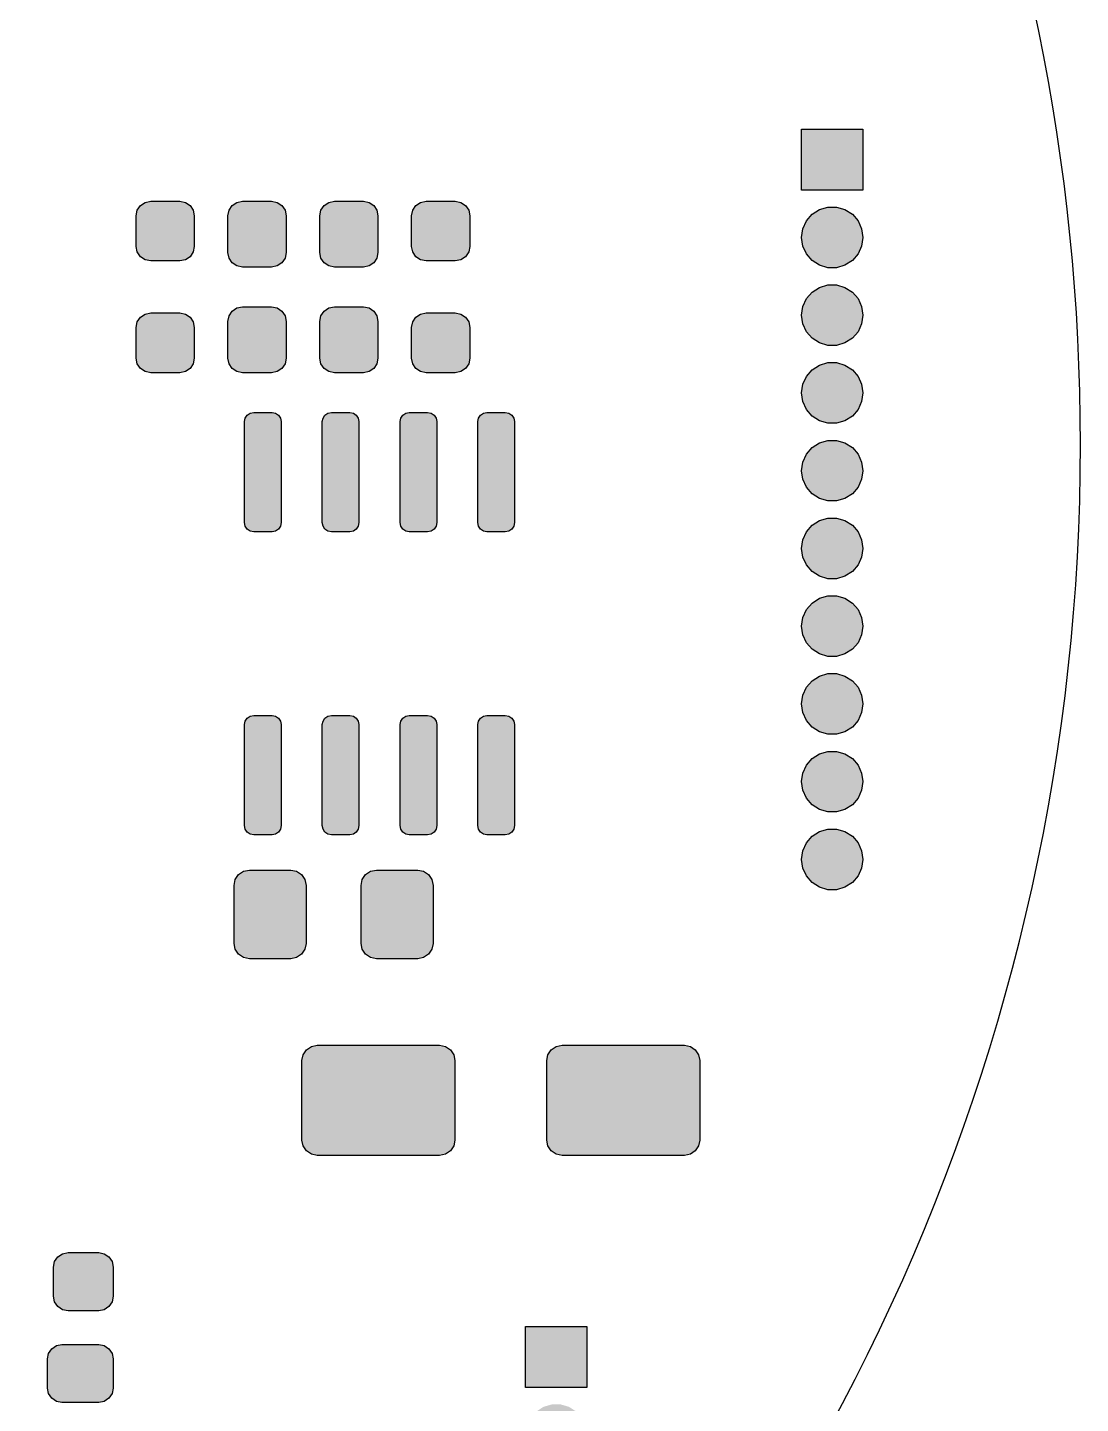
# Model space of a CAD drawing. Header units: inches. Extents: x 10 to 430, y -15 to 282.
# Drawn here: x 369.83 to 387.03, y 174.04 to 196.52 of the extents above; entities that cross this region are included whole.
import ezdxf

# ---------------------------------------------------------------- set-up
doc = ezdxf.new("R2010")
doc.units = ezdxf.units.IN
doc.header["$MEASUREMENT"] = 0
doc.layers.add('BLACK', color=7, linetype='Continuous')

msp = doc.modelspace()

# ---------------------------------------------------------------- hatches: boundary and pattern name
h = msp.add_hatch(color=256)
h.dxf.hatch_style = 1
h.paths.add_polyline_path([(367.026, 162.127), (367.007, 162.223), (366.953, 162.304), (366.872, 162.358), (366.776, 162.377), (361.876, 162.377), (361.781, 162.358), (361.699, 162.304), (361.645, 162.223), (361.626, 162.127), (361.626, 160.652), (361.645, 160.557), (361.699, 160.476), (361.781, 160.421), (361.876, 160.402), (366.776, 160.402), (366.872, 160.421), (366.953, 160.476), (367.007, 160.557), (367.026, 160.652)])
h.paths.add_polyline_path([(367.026, 167.402), (367.007, 167.498), (366.953, 167.579), (366.872, 167.633), (366.776, 167.652), (361.876, 167.652), (361.781, 167.633), (361.699, 167.579), (361.645, 167.498), (361.626, 167.402), (361.626, 165.927), (361.645, 165.832), (361.699, 165.751), (361.781, 165.696), (361.876, 165.677), (366.776, 165.677), (366.872, 165.696), (366.953, 165.751), (367.007, 165.832), (367.026, 165.927)])
h.paths.add_polyline_path([(368.696, 162.124), (368.678, 162.215), (368.627, 162.292), (368.55, 162.343), (368.459, 162.361), (367.984, 162.361), (367.893, 162.343), (367.816, 162.292), (367.764, 162.215), (367.746, 162.124), (367.746, 161.524), (367.764, 161.433), (367.816, 161.356), (367.893, 161.304), (367.984, 161.286), (368.459, 161.286), (368.55, 161.304), (368.627, 161.356), (368.678, 161.433), (368.696, 161.524)])
h.paths.add_polyline_path([(368.696, 163.849), (368.678, 163.94), (368.627, 164.017), (368.55, 164.068), (368.459, 164.086), (367.984, 164.086), (367.893, 164.068), (367.816, 164.017), (367.764, 163.94), (367.746, 163.849), (367.746, 163.249), (367.764, 163.158), (367.816, 163.081), (367.893, 163.029), (367.984, 163.011), (368.459, 163.011), (368.55, 163.029), (368.627, 163.081), (368.678, 163.158), (368.696, 163.249)])
h.paths.add_polyline_path([(368.678, 164.989), (368.696, 165.08), (368.696, 165.58), (368.678, 165.671), (368.627, 165.748), (368.55, 165.799), (368.459, 165.817), (367.984, 165.817), (367.893, 165.799), (367.816, 165.748), (367.764, 165.671), (367.746, 165.58), (367.746, 165.08), (367.764, 164.989), (367.816, 164.912), (367.893, 164.86), (367.984, 164.842), (368.459, 164.842), (368.55, 164.86), (368.627, 164.912)])
h.paths.add_polyline_path([(368.696, 167.405), (368.678, 167.496), (368.627, 167.573), (368.55, 167.624), (368.459, 167.642), (367.984, 167.642), (367.893, 167.624), (367.816, 167.573), (367.764, 167.496), (367.746, 167.405), (367.746, 166.905), (367.764, 166.814), (367.816, 166.737), (367.893, 166.685), (367.984, 166.667), (368.459, 166.667), (368.55, 166.685), (368.627, 166.737), (368.678, 166.814), (368.696, 166.905)])
h.paths.add_polyline_path([(366.735, 169.732), (366.676, 169.862), (366.583, 169.969), (366.463, 170.046), (366.326, 170.086), (366.184, 170.086), (366.047, 170.046), (365.928, 169.969), (365.835, 169.862), (365.775, 169.732), (365.755, 169.591), (365.775, 169.45), (365.835, 169.321), (365.928, 169.213), (366.047, 169.137), (366.184, 169.096), (366.326, 169.096), (366.463, 169.137), (366.583, 169.213), (366.676, 169.321), (366.735, 169.45), (366.755, 169.591)])
h.paths.add_polyline_path([(365.465, 169.732), (365.406, 169.862), (365.313, 169.969), (365.193, 170.046), (365.056, 170.086), (364.914, 170.086), (364.777, 170.046), (364.658, 169.969), (364.565, 169.862), (364.505, 169.732), (364.485, 169.591), (364.505, 169.45), (364.565, 169.321), (364.658, 169.213), (364.777, 169.137), (364.914, 169.096), (365.056, 169.096), (365.193, 169.137), (365.313, 169.213), (365.406, 169.321), (365.465, 169.45), (365.485, 169.591)])
h.paths.add_polyline_path([(364.195, 169.732), (364.136, 169.862), (364.043, 169.969), (363.923, 170.046), (363.786, 170.086), (363.644, 170.086), (363.507, 170.046), (363.388, 169.969), (363.295, 169.862), (363.235, 169.732), (363.215, 169.591), (363.235, 169.45), (363.295, 169.321), (363.388, 169.213), (363.507, 169.137), (363.644, 169.096), (363.786, 169.096), (363.923, 169.137), (364.043, 169.213), (364.136, 169.321), (364.195, 169.45), (364.215, 169.591)])
h.paths.add_polyline_path([(362.945, 170.091), (361.945, 170.091), (361.945, 169.091), (362.945, 169.091)])
h.paths.add_polyline_path([(370.39, 167.61), (369.74, 167.61), (369.74, 166.05), (370.39, 166.05)])
h.paths.add_polyline_path([(371.34, 167.61), (370.69, 167.61), (370.69, 166.05), (371.34, 166.05)])
h.paths.add_polyline_path([(372.29, 167.61), (371.64, 167.61), (371.64, 166.05), (372.29, 166.05)])
h.paths.add_polyline_path([(374.096, 166.944), (374.078, 167.035), (374.027, 167.112), (373.95, 167.163), (373.859, 167.181), (373.384, 167.181), (373.293, 167.163), (373.216, 167.112), (373.164, 167.035), (373.146, 166.944), (373.146, 166.444), (373.164, 166.353), (373.216, 166.276), (373.293, 166.224), (373.384, 166.206), (373.859, 166.206), (373.95, 166.224), (374.027, 166.276), (374.078, 166.353), (374.096, 166.444)])
h.paths.add_polyline_path([(374.096, 165.119), (374.078, 165.21), (374.027, 165.287), (373.95, 165.338), (373.859, 165.356), (373.384, 165.356), (373.293, 165.338), (373.216, 165.287), (373.164, 165.21), (373.146, 165.119), (373.146, 164.619), (373.164, 164.528), (373.216, 164.451), (373.293, 164.399), (373.384, 164.381), (373.859, 164.381), (373.95, 164.399), (374.027, 164.451), (374.078, 164.528), (374.096, 164.619)])
h.paths.add_polyline_path([(372.29, 164.91), (371.64, 164.91), (371.64, 163.35), (372.29, 163.35)])
h.paths.add_polyline_path([(370.39, 164.91), (369.74, 164.91), (369.74, 163.35), (370.39, 163.35)])
h.paths.add_polyline_path([(370.59, 162.416), (370.572, 162.507), (370.521, 162.584), (370.444, 162.635), (370.353, 162.653), (369.853, 162.653), (369.762, 162.635), (369.685, 162.584), (369.633, 162.507), (369.615, 162.416), (369.615, 161.941), (369.633, 161.85), (369.685, 161.773), (369.762, 161.721), (369.853, 161.703), (370.353, 161.703), (370.444, 161.721), (370.521, 161.773), (370.572, 161.85), (370.59, 161.941)])
h.paths.add_polyline_path([(372.415, 162.416), (372.397, 162.507), (372.346, 162.584), (372.269, 162.635), (372.178, 162.653), (371.678, 162.653), (371.587, 162.635), (371.51, 162.584), (371.458, 162.507), (371.44, 162.416), (371.44, 161.941), (371.458, 161.85), (371.51, 161.773), (371.587, 161.721), (371.678, 161.703), (372.178, 161.703), (372.269, 161.721), (372.346, 161.773), (372.397, 161.85), (372.415, 161.941)])
h.paths.add_polyline_path([(367.776, 172.272), (367.765, 172.33), (367.732, 172.378), (367.684, 172.411), (367.626, 172.422), (365.976, 172.422), (365.919, 172.411), (365.87, 172.378), (365.838, 172.33), (365.826, 172.272), (365.826, 171.972), (365.838, 171.915), (365.87, 171.866), (365.919, 171.834), (365.976, 171.822), (367.626, 171.822), (367.684, 171.834), (367.732, 171.866), (367.765, 171.915), (367.776, 171.972)])
h.paths.add_polyline_path([(367.776, 173.542), (367.765, 173.6), (367.732, 173.648), (367.684, 173.681), (367.626, 173.692), (365.976, 173.692), (365.919, 173.681), (365.87, 173.648), (365.838, 173.6), (365.826, 173.542), (365.826, 173.242), (365.838, 173.185), (365.87, 173.136), (365.919, 173.104), (365.976, 173.092), (367.626, 173.092), (367.684, 173.104), (367.732, 173.136), (367.765, 173.185), (367.776, 173.242)])
h.paths.add_polyline_path([(367.776, 174.812), (367.765, 174.87), (367.732, 174.918), (367.684, 174.951), (367.626, 174.962), (365.976, 174.962), (365.919, 174.951), (365.87, 174.918), (365.838, 174.87), (365.826, 174.812), (365.826, 174.512), (365.838, 174.455), (365.87, 174.406), (365.919, 174.374), (365.976, 174.362), (367.626, 174.362), (367.684, 174.374), (367.732, 174.406), (367.765, 174.455), (367.776, 174.512)])
h.paths.add_polyline_path([(367.776, 176.082), (367.765, 176.14), (367.732, 176.188), (367.684, 176.221), (367.626, 176.232), (365.976, 176.232), (365.919, 176.221), (365.87, 176.188), (365.838, 176.14), (365.826, 176.082), (365.826, 175.782), (365.838, 175.725), (365.87, 175.676), (365.919, 175.644), (365.976, 175.632), (367.626, 175.632), (367.684, 175.644), (367.732, 175.676), (367.765, 175.725), (367.776, 175.782)])
h.paths.add_polyline_path([(365.726, 177.765), (365.708, 177.856), (365.657, 177.933), (365.58, 177.984), (365.489, 178.002), (364.889, 178.002), (364.798, 177.984), (364.721, 177.933), (364.669, 177.856), (364.651, 177.765), (364.651, 177.29), (364.669, 177.199), (364.721, 177.122), (364.798, 177.07), (364.889, 177.052), (365.489, 177.052), (365.58, 177.07), (365.657, 177.122), (365.708, 177.199), (365.726, 177.29)])
h.paths.add_polyline_path([(364.001, 177.765), (363.983, 177.856), (363.932, 177.933), (363.855, 177.984), (363.764, 178.002), (363.164, 178.002), (363.073, 177.984), (362.996, 177.933), (362.944, 177.856), (362.926, 177.765), (362.926, 177.29), (362.944, 177.199), (362.996, 177.122), (363.073, 177.07), (363.164, 177.052), (363.764, 177.052), (363.855, 177.07), (363.932, 177.122), (363.983, 177.199), (364.001, 177.29)])
h.paths.add_polyline_path([(362.826, 176.082), (362.815, 176.14), (362.782, 176.188), (362.734, 176.221), (362.676, 176.232), (361.026, 176.232), (360.969, 176.221), (360.92, 176.188), (360.888, 176.14), (360.876, 176.082), (360.876, 175.782), (360.888, 175.725), (360.92, 175.676), (360.969, 175.644), (361.026, 175.632), (362.676, 175.632), (362.734, 175.644), (362.782, 175.676), (362.815, 175.725), (362.826, 175.782)])
h.paths.add_polyline_path([(362.826, 174.812), (362.815, 174.87), (362.782, 174.918), (362.734, 174.951), (362.676, 174.962), (361.026, 174.962), (360.969, 174.951), (360.92, 174.918), (360.888, 174.87), (360.876, 174.812), (360.876, 174.512), (360.888, 174.455), (360.92, 174.406), (360.969, 174.374), (361.026, 174.362), (362.676, 174.362), (362.734, 174.374), (362.782, 174.406), (362.815, 174.455), (362.826, 174.512)])
h.paths.add_polyline_path([(362.826, 173.542), (362.815, 173.6), (362.782, 173.648), (362.734, 173.681), (362.676, 173.692), (361.026, 173.692), (360.969, 173.681), (360.92, 173.648), (360.888, 173.6), (360.876, 173.542), (360.876, 173.242), (360.888, 173.185), (360.92, 173.136), (360.969, 173.104), (361.026, 173.092), (362.676, 173.092), (362.734, 173.104), (362.782, 173.136), (362.815, 173.185), (362.826, 173.242)])
h.paths.add_polyline_path([(362.826, 172.272), (362.815, 172.33), (362.782, 172.378), (362.734, 172.411), (362.676, 172.422), (361.026, 172.422), (360.969, 172.411), (360.92, 172.378), (360.888, 172.33), (360.876, 172.272), (360.876, 171.972), (360.888, 171.915), (360.92, 171.866), (360.969, 171.834), (361.026, 171.822), (362.676, 171.822), (362.734, 171.834), (362.782, 171.866), (362.815, 171.915), (362.826, 171.972)])
h.paths.add_polyline_path([(369.501, 174.765), (369.483, 174.856), (369.432, 174.933), (369.355, 174.984), (369.264, 175.002), (368.664, 175.002), (368.573, 174.984), (368.496, 174.933), (368.444, 174.856), (368.426, 174.765), (368.426, 174.29), (368.444, 174.199), (368.496, 174.122), (368.573, 174.07), (368.664, 174.052), (369.264, 174.052), (369.355, 174.07), (369.432, 174.122), (369.483, 174.199), (369.501, 174.29)])
h.paths.add_polyline_path([(369.401, 176.265), (369.383, 176.356), (369.332, 176.433), (369.255, 176.484), (369.164, 176.502), (368.664, 176.502), (368.573, 176.484), (368.496, 176.433), (368.444, 176.356), (368.426, 176.265), (368.426, 175.79), (368.444, 175.699), (368.496, 175.622), (368.573, 175.57), (368.664, 175.552), (369.164, 175.552), (369.255, 175.57), (369.332, 175.622), (369.383, 175.699), (369.401, 175.79)])
h.paths.add_polyline_path([(371.226, 176.265), (371.208, 176.356), (371.157, 176.433), (371.08, 176.484), (370.989, 176.502), (370.489, 176.502), (370.398, 176.484), (370.321, 176.433), (370.269, 176.356), (370.251, 176.265), (370.251, 175.79), (370.269, 175.699), (370.321, 175.622), (370.398, 175.57), (370.489, 175.552), (370.989, 175.552), (371.08, 175.57), (371.157, 175.622), (371.208, 175.699), (371.226, 175.79)])
h.paths.add_polyline_path([(371.226, 174.765), (371.208, 174.856), (371.157, 174.933), (371.08, 174.984), (370.989, 175.002), (370.389, 175.002), (370.298, 174.984), (370.221, 174.933), (370.169, 174.856), (370.151, 174.765), (370.151, 174.29), (370.169, 174.199), (370.221, 174.122), (370.298, 174.07), (370.389, 174.052), (370.989, 174.052), (371.08, 174.07), (371.157, 174.122), (371.208, 174.199), (371.226, 174.29)])
h.paths.add_polyline_path([(378.943, 173.669), (378.884, 173.799), (378.791, 173.906), (378.671, 173.983), (378.534, 174.023), (378.392, 174.023), (378.255, 173.983), (378.136, 173.906), (378.043, 173.799), (377.983, 173.669), (377.963, 173.528), (377.983, 173.387), (378.043, 173.258), (378.136, 173.15), (378.255, 173.074), (378.392, 173.033), (378.534, 173.033), (378.671, 173.074), (378.791, 173.15), (378.884, 173.258), (378.943, 173.387), (378.963, 173.528)])
h.paths.add_polyline_path([(378.963, 175.298), (377.963, 175.298), (377.963, 174.298), (378.963, 174.298)])
h.paths.add_polyline_path([(376.808, 179.639), (376.789, 179.735), (376.735, 179.816), (376.654, 179.87), (376.558, 179.889), (374.558, 179.889), (374.463, 179.87), (374.381, 179.816), (374.327, 179.735), (374.308, 179.639), (374.308, 178.339), (374.327, 178.244), (374.381, 178.163), (374.463, 178.108), (374.558, 178.089), (376.558, 178.089), (376.654, 178.108), (376.735, 178.163), (376.789, 178.244), (376.808, 178.339)])
h.paths.add_polyline_path([(380.808, 179.639), (380.789, 179.735), (380.735, 179.816), (380.654, 179.87), (380.558, 179.889), (378.558, 179.889), (378.463, 179.87), (378.381, 179.816), (378.327, 179.735), (378.308, 179.639), (378.308, 178.339), (378.327, 178.244), (378.381, 178.163), (378.463, 178.108), (378.558, 178.089), (380.558, 178.089), (380.654, 178.108), (380.735, 178.163), (380.789, 178.244), (380.808, 178.339)])
h.paths.add_polyline_path([(376.451, 182.502), (376.432, 182.598), (376.378, 182.679), (376.297, 182.733), (376.201, 182.752), (375.526, 182.752), (375.431, 182.733), (375.349, 182.679), (375.295, 182.598), (375.276, 182.502), (375.276, 181.552), (375.295, 181.457), (375.349, 181.376), (375.431, 181.321), (375.526, 181.302), (376.201, 181.302), (376.297, 181.321), (376.378, 181.376), (376.432, 181.457), (376.451, 181.552)])
h.paths.add_polyline_path([(374.376, 182.502), (374.357, 182.598), (374.303, 182.679), (374.222, 182.733), (374.126, 182.752), (373.451, 182.752), (373.356, 182.733), (373.274, 182.679), (373.22, 182.598), (373.201, 182.502), (373.201, 181.552), (373.22, 181.457), (373.274, 181.376), (373.356, 181.321), (373.451, 181.302), (374.126, 181.302), (374.222, 181.321), (374.303, 181.376), (374.357, 181.457), (374.376, 181.552)])
h.paths.add_polyline_path([(373.971, 185.127), (373.96, 185.185), (373.927, 185.233), (373.879, 185.266), (373.821, 185.277), (373.521, 185.277), (373.464, 185.266), (373.415, 185.233), (373.383, 185.185), (373.371, 185.127), (373.371, 183.477), (373.383, 183.42), (373.415, 183.371), (373.464, 183.339), (373.521, 183.327), (373.821, 183.327), (373.879, 183.339), (373.927, 183.371), (373.96, 183.42), (373.971, 183.477)])
h.paths.add_polyline_path([(375.241, 185.127), (375.23, 185.185), (375.197, 185.233), (375.149, 185.266), (375.091, 185.277), (374.791, 185.277), (374.734, 185.266), (374.685, 185.233), (374.653, 185.185), (374.641, 185.127), (374.641, 183.477), (374.653, 183.42), (374.685, 183.371), (374.734, 183.339), (374.791, 183.327), (375.091, 183.327), (375.149, 183.339), (375.197, 183.371), (375.23, 183.42), (375.241, 183.477)])
h.paths.add_polyline_path([(376.511, 185.127), (376.5, 185.185), (376.467, 185.233), (376.419, 185.266), (376.361, 185.277), (376.061, 185.277), (376.004, 185.266), (375.955, 185.233), (375.923, 185.185), (375.911, 185.127), (375.911, 183.477), (375.923, 183.42), (375.955, 183.371), (376.004, 183.339), (376.061, 183.327), (376.361, 183.327), (376.419, 183.339), (376.467, 183.371), (376.5, 183.42), (376.511, 183.477)])
h.paths.add_polyline_path([(377.781, 185.127), (377.77, 185.185), (377.737, 185.233), (377.689, 185.266), (377.631, 185.277), (377.331, 185.277), (377.274, 185.266), (377.225, 185.233), (377.193, 185.185), (377.181, 185.127), (377.181, 183.477), (377.193, 183.42), (377.225, 183.371), (377.274, 183.339), (377.331, 183.327), (377.631, 183.327), (377.689, 183.339), (377.737, 183.371), (377.77, 183.42), (377.781, 183.477)])
h.paths.add_polyline_path([(383.472, 182.926), (383.452, 183.067), (383.393, 183.197), (383.3, 183.304), (383.18, 183.381), (383.043, 183.421), (382.901, 183.421), (382.764, 183.381), (382.645, 183.304), (382.552, 183.197), (382.492, 183.067), (382.472, 182.926), (382.492, 182.785), (382.552, 182.656), (382.645, 182.548), (382.764, 182.472), (382.901, 182.431), (383.043, 182.431), (383.18, 182.472), (383.3, 182.548), (383.393, 182.656), (383.452, 182.785)])
h.paths.add_polyline_path([(383.452, 184.055), (383.472, 184.196), (383.452, 184.337), (383.393, 184.467), (383.3, 184.574), (383.18, 184.651), (383.043, 184.691), (382.901, 184.691), (382.764, 184.651), (382.645, 184.574), (382.552, 184.467), (382.492, 184.337), (382.472, 184.196), (382.492, 184.055), (382.552, 183.926), (382.645, 183.818), (382.764, 183.742), (382.901, 183.701), (383.043, 183.701), (383.18, 183.742), (383.3, 183.818), (383.393, 183.926)])
h.paths.add_polyline_path([(383.472, 185.466), (383.452, 185.607), (383.393, 185.737), (383.3, 185.844), (383.18, 185.921), (383.043, 185.961), (382.901, 185.961), (382.764, 185.921), (382.645, 185.844), (382.552, 185.737), (382.492, 185.607), (382.472, 185.466), (382.492, 185.325), (382.552, 185.196), (382.645, 185.088), (382.764, 185.012), (382.901, 184.971), (383.043, 184.971), (383.18, 185.012), (383.3, 185.088), (383.393, 185.196), (383.452, 185.325)])
h.paths.add_polyline_path([(383.472, 186.736), (383.452, 186.877), (383.393, 187.007), (383.3, 187.114), (383.18, 187.191), (383.043, 187.231), (382.901, 187.231), (382.764, 187.191), (382.645, 187.114), (382.552, 187.007), (382.492, 186.877), (382.472, 186.736), (382.492, 186.595), (382.552, 186.466), (382.645, 186.358), (382.764, 186.282), (382.901, 186.241), (383.043, 186.241), (383.18, 186.282), (383.3, 186.358), (383.393, 186.466), (383.452, 186.595)])
h.paths.add_polyline_path([(383.393, 188.277), (383.3, 188.384), (383.18, 188.461), (383.043, 188.501), (382.901, 188.501), (382.764, 188.461), (382.645, 188.384), (382.552, 188.277), (382.492, 188.147), (382.472, 188.006), (382.492, 187.865), (382.552, 187.736), (382.645, 187.628), (382.764, 187.552), (382.901, 187.511), (383.043, 187.511), (383.18, 187.552), (383.3, 187.628), (383.393, 187.736), (383.452, 187.865), (383.472, 188.006), (383.452, 188.147)])
h.paths.add_polyline_path([(383.472, 189.276), (383.452, 189.417), (383.393, 189.547), (383.3, 189.654), (383.18, 189.731), (383.043, 189.771), (382.901, 189.771), (382.764, 189.731), (382.645, 189.654), (382.552, 189.547), (382.492, 189.417), (382.472, 189.276), (382.492, 189.135), (382.552, 189.006), (382.645, 188.898), (382.764, 188.822), (382.901, 188.781), (383.043, 188.781), (383.18, 188.822), (383.3, 188.898), (383.393, 189.006), (383.452, 189.135)])
h.paths.add_polyline_path([(383.452, 190.687), (383.393, 190.817), (383.3, 190.924), (383.18, 191.001), (383.043, 191.041), (382.901, 191.041), (382.764, 191.001), (382.645, 190.924), (382.552, 190.817), (382.492, 190.687), (382.472, 190.546), (382.492, 190.405), (382.552, 190.276), (382.645, 190.168), (382.764, 190.092), (382.901, 190.051), (383.043, 190.051), (383.18, 190.092), (383.3, 190.168), (383.393, 190.276), (383.452, 190.405), (383.472, 190.546)])
h.paths.add_polyline_path([(383.452, 191.957), (383.393, 192.087), (383.3, 192.194), (383.18, 192.271), (383.043, 192.311), (382.901, 192.311), (382.764, 192.271), (382.645, 192.194), (382.552, 192.087), (382.492, 191.957), (382.472, 191.816), (382.492, 191.675), (382.552, 191.546), (382.645, 191.438), (382.764, 191.362), (382.901, 191.321), (383.043, 191.321), (383.18, 191.362), (383.3, 191.438), (383.393, 191.546), (383.452, 191.675), (383.472, 191.816)])
h.paths.add_polyline_path([(383.472, 193.086), (383.452, 193.227), (383.393, 193.357), (383.3, 193.464), (383.18, 193.541), (383.043, 193.581), (382.901, 193.581), (382.764, 193.541), (382.645, 193.464), (382.552, 193.357), (382.492, 193.227), (382.472, 193.086), (382.492, 192.945), (382.552, 192.816), (382.645, 192.708), (382.764, 192.632), (382.901, 192.591), (383.043, 192.591), (383.18, 192.632), (383.3, 192.708), (383.393, 192.816), (383.452, 192.945)])
h.paths.add_polyline_path([(383.472, 194.856), (382.472, 194.856), (382.472, 193.856), (383.472, 193.856)])
h.paths.add_polyline_path([(377.781, 190.077), (377.77, 190.135), (377.737, 190.183), (377.689, 190.216), (377.631, 190.227), (377.331, 190.227), (377.274, 190.216), (377.225, 190.183), (377.193, 190.135), (377.181, 190.077), (377.181, 188.427), (377.193, 188.37), (377.225, 188.321), (377.274, 188.289), (377.331, 188.277), (377.631, 188.277), (377.689, 188.289), (377.737, 188.321), (377.77, 188.37), (377.781, 188.427)])
h.paths.add_polyline_path([(376.511, 190.077), (376.5, 190.135), (376.467, 190.183), (376.419, 190.216), (376.361, 190.227), (376.061, 190.227), (376.004, 190.216), (375.955, 190.183), (375.923, 190.135), (375.911, 190.077), (375.911, 188.427), (375.923, 188.37), (375.955, 188.321), (376.004, 188.289), (376.061, 188.277), (376.361, 188.277), (376.419, 188.289), (376.467, 188.321), (376.5, 188.37), (376.511, 188.427)])
h.paths.add_polyline_path([(375.241, 190.077), (375.23, 190.135), (375.197, 190.183), (375.149, 190.216), (375.091, 190.227), (374.791, 190.227), (374.734, 190.216), (374.685, 190.183), (374.653, 190.135), (374.641, 190.077), (374.641, 188.427), (374.653, 188.37), (374.685, 188.321), (374.734, 188.289), (374.791, 188.277), (375.091, 188.277), (375.149, 188.289), (375.197, 188.321), (375.23, 188.37), (375.241, 188.427)])
h.paths.add_polyline_path([(373.971, 190.077), (373.96, 190.135), (373.927, 190.183), (373.879, 190.216), (373.821, 190.227), (373.521, 190.227), (373.464, 190.216), (373.415, 190.183), (373.383, 190.135), (373.371, 190.077), (373.371, 188.427), (373.383, 188.37), (373.415, 188.321), (373.464, 188.289), (373.521, 188.277), (373.821, 188.277), (373.879, 188.289), (373.927, 188.321), (373.96, 188.37), (373.971, 188.427)])
h.paths.add_polyline_path([(372.551, 191.615), (372.533, 191.706), (372.482, 191.783), (372.405, 191.834), (372.314, 191.852), (371.839, 191.852), (371.748, 191.834), (371.671, 191.783), (371.619, 191.706), (371.601, 191.615), (371.601, 191.115), (371.619, 191.024), (371.671, 190.947), (371.748, 190.895), (371.839, 190.877), (372.314, 190.877), (372.405, 190.895), (372.482, 190.947), (372.533, 191.024), (372.551, 191.115)])
h.paths.add_polyline_path([(372.551, 193.44), (372.533, 193.531), (372.482, 193.608), (372.405, 193.659), (372.314, 193.677), (371.839, 193.677), (371.748, 193.659), (371.671, 193.608), (371.619, 193.531), (371.601, 193.44), (371.601, 192.94), (371.619, 192.849), (371.671, 192.772), (371.748, 192.72), (371.839, 192.702), (372.314, 192.702), (372.405, 192.72), (372.482, 192.772), (372.533, 192.849), (372.551, 192.94)])
h.paths.add_polyline_path([(374.051, 193.44), (374.033, 193.531), (373.982, 193.608), (373.905, 193.659), (373.814, 193.677), (373.339, 193.677), (373.248, 193.659), (373.171, 193.608), (373.119, 193.531), (373.101, 193.44), (373.101, 192.84), (373.119, 192.749), (373.171, 192.672), (373.248, 192.62), (373.339, 192.602), (373.814, 192.602), (373.905, 192.62), (373.982, 192.672), (374.033, 192.749), (374.051, 192.84)])
h.paths.add_polyline_path([(374.051, 191.715), (374.033, 191.806), (373.982, 191.883), (373.905, 191.934), (373.814, 191.952), (373.339, 191.952), (373.248, 191.934), (373.171, 191.883), (373.119, 191.806), (373.101, 191.715), (373.101, 191.115), (373.119, 191.024), (373.171, 190.947), (373.248, 190.895), (373.339, 190.877), (373.814, 190.877), (373.905, 190.895), (373.982, 190.947), (374.033, 191.024), (374.051, 191.115)])
h.paths.add_polyline_path([(375.551, 191.715), (375.533, 191.806), (375.482, 191.883), (375.405, 191.934), (375.314, 191.952), (374.839, 191.952), (374.748, 191.934), (374.671, 191.883), (374.619, 191.806), (374.601, 191.715), (374.601, 191.115), (374.619, 191.024), (374.671, 190.947), (374.748, 190.895), (374.839, 190.877), (375.314, 190.877), (375.405, 190.895), (375.482, 190.947), (375.533, 191.024), (375.551, 191.115)])
h.paths.add_polyline_path([(375.551, 193.44), (375.533, 193.531), (375.482, 193.608), (375.405, 193.659), (375.314, 193.677), (374.839, 193.677), (374.748, 193.659), (374.671, 193.608), (374.619, 193.531), (374.601, 193.44), (374.601, 192.84), (374.619, 192.749), (374.671, 192.672), (374.748, 192.62), (374.839, 192.602), (375.314, 192.602), (375.405, 192.62), (375.482, 192.672), (375.533, 192.749), (375.551, 192.84)])
h.paths.add_polyline_path([(377.051, 193.44), (377.033, 193.531), (376.982, 193.608), (376.905, 193.659), (376.814, 193.677), (376.339, 193.677), (376.248, 193.659), (376.171, 193.608), (376.119, 193.531), (376.101, 193.44), (376.101, 192.94), (376.119, 192.849), (376.171, 192.772), (376.248, 192.72), (376.339, 192.702), (376.814, 192.702), (376.905, 192.72), (376.982, 192.772), (377.033, 192.849), (377.051, 192.94)])
h.paths.add_polyline_path([(377.051, 191.615), (377.033, 191.706), (376.982, 191.783), (376.905, 191.834), (376.814, 191.852), (376.339, 191.852), (376.248, 191.834), (376.171, 191.783), (376.119, 191.706), (376.101, 191.615), (376.101, 191.115), (376.119, 191.024), (376.171, 190.947), (376.248, 190.895), (376.339, 190.877), (376.814, 190.877), (376.905, 190.895), (376.982, 190.947), (377.033, 191.024), (377.051, 191.115)])
h.paths.add_polyline_path([(360.253, 184.724), (360.235, 184.815), (360.184, 184.892), (360.107, 184.943), (360.016, 184.961), (359.541, 184.961), (359.45, 184.943), (359.373, 184.892), (359.321, 184.815), (359.303, 184.724), (359.303, 184.124), (359.321, 184.033), (359.373, 183.956), (359.45, 183.904), (359.541, 183.886), (360.016, 183.886), (360.107, 183.904), (360.184, 183.956), (360.235, 184.033), (360.253, 184.124)])
h.paths.add_polyline_path([(360.253, 182.999), (360.235, 183.09), (360.184, 183.167), (360.107, 183.218), (360.016, 183.236), (359.541, 183.236), (359.45, 183.218), (359.373, 183.167), (359.321, 183.09), (359.303, 182.999), (359.303, 182.399), (359.321, 182.308), (359.373, 182.231), (359.45, 182.179), (359.541, 182.161), (360.016, 182.161), (360.107, 182.179), (360.184, 182.231), (360.235, 182.308), (360.253, 182.399)])
h.paths.add_polyline_path([(358.475, 182.946), (358.457, 183.037), (358.406, 183.114), (358.329, 183.165), (358.238, 183.183), (357.763, 183.183), (357.672, 183.165), (357.595, 183.114), (357.543, 183.037), (357.525, 182.946), (357.525, 182.346), (357.543, 182.255), (357.595, 182.178), (357.672, 182.126), (357.763, 182.108), (358.238, 182.108), (358.329, 182.126), (358.406, 182.178), (358.457, 182.255), (358.475, 182.346)])
h.paths.add_polyline_path([(358.475, 181.221), (358.457, 181.312), (358.406, 181.389), (358.329, 181.44), (358.238, 181.458), (357.763, 181.458), (357.672, 181.44), (357.595, 181.389), (357.543, 181.312), (357.525, 181.221), (357.525, 180.621), (357.543, 180.53), (357.595, 180.453), (357.672, 180.401), (357.763, 180.383), (358.238, 180.383), (358.329, 180.401), (358.406, 180.453), (358.457, 180.53), (358.475, 180.621)])

# ---------------------------------------------------------------- linework, layer by layer
at = {"layer": 'BLACK', "linetype": 'Continuous'}
for p, q in [((382.472, 193.856), (382.472, 194.856)), ((382.472, 194.856), (383.472, 194.856)), ((383.472, 194.856), (383.472, 193.856)), ((383.472, 193.856), (382.472, 193.856)), ((371.619, 193.531), (371.671, 193.608)), ((371.671, 193.608), (371.748, 193.659)), ((371.748, 193.659), (371.839, 193.677)), ((371.839, 193.677), (372.314, 193.677)), ((372.314, 193.677), (372.405, 193.659)), ((372.405, 193.659), (372.482, 193.608)), ((372.482, 193.608), (372.533, 193.531)), ((373.119, 193.531), (373.171, 193.608)), ((373.171, 193.608), (373.248, 193.659)), ((373.248, 193.659), (373.339, 193.677)), ((373.339, 193.677), (373.814, 193.677)), ((373.814, 193.677), (373.905, 193.659)), ((373.905, 193.659), (373.982, 193.608)), ((373.982, 193.608), (374.033, 193.531)), ((374.619, 193.531), (374.671, 193.608)), ((374.671, 193.608), (374.748, 193.659)), ((374.748, 193.659), (374.839, 193.677)), ((374.839, 193.677), (375.314, 193.677)), ((375.314, 193.677), (375.405, 193.659)), ((375.405, 193.659), (375.482, 193.608)), ((375.482, 193.608), (375.533, 193.531)), ((376.119, 193.531), (376.171, 193.608)), ((376.171, 193.608), (376.248, 193.659)), ((376.248, 193.659), (376.339, 193.677)), ((376.339, 193.677), (376.814, 193.677)), ((376.814, 193.677), (376.905, 193.659)), ((376.905, 193.659), (376.982, 193.608)), ((376.982, 193.608), (377.033, 193.531)), ((382.645, 193.464), (382.764, 193.541)), ((382.764, 193.541), (382.901, 193.581)), ((382.901, 193.581), (383.043, 193.581)), ((383.043, 193.581), (383.18, 193.541)), ((383.18, 193.541), (383.3, 193.464)), ((371.601, 193.44), (371.619, 193.531)), ((371.601, 192.94), (371.601, 193.44)), ((372.533, 193.531), (372.551, 193.44)), ((372.551, 193.44), (372.551, 192.94)), ((373.101, 193.44), (373.119, 193.531)), ((373.101, 192.84), (373.101, 193.44)), ((374.033, 193.531), (374.051, 193.44)), ((374.051, 193.44), (374.051, 192.84)), ((374.601, 193.44), (374.619, 193.531)), ((374.601, 192.84), (374.601, 193.44)), ((375.533, 193.531), (375.551, 193.44)), ((375.551, 193.44), (375.551, 192.84)), ((376.101, 193.44), (376.119, 193.531)), ((376.101, 192.94), (376.101, 193.44)), ((377.033, 193.531), (377.051, 193.44)), ((377.051, 193.44), (377.051, 192.94)), ((382.492, 193.227), (382.552, 193.357)), ((382.552, 193.357), (382.645, 193.464)), ((383.3, 193.464), (383.393, 193.357)), ((383.393, 193.357), (383.452, 193.227)), ((382.472, 193.086), (382.492, 193.227)), ((382.492, 192.945), (382.472, 193.086)), ((383.452, 193.227), (383.472, 193.086)), ((383.472, 193.086), (383.452, 192.945)), ((371.619, 192.849), (371.601, 192.94)), ((372.551, 192.94), (372.533, 192.849)), ((376.119, 192.849), (376.101, 192.94)), ((377.051, 192.94), (377.033, 192.849)), ((382.552, 192.816), (382.492, 192.945)), ((383.452, 192.945), (383.393, 192.816)), ((371.671, 192.772), (371.619, 192.849)), ((371.748, 192.72), (371.671, 192.772)), ((371.839, 192.702), (371.748, 192.72)), ((372.314, 192.702), (371.839, 192.702)), ((372.405, 192.72), (372.314, 192.702)), ((372.482, 192.772), (372.405, 192.72)), ((372.533, 192.849), (372.482, 192.772)), ((373.119, 192.749), (373.101, 192.84)), ((373.171, 192.672), (373.119, 192.749)), ((373.248, 192.62), (373.171, 192.672)), ((373.982, 192.672), (373.905, 192.62)), ((374.033, 192.749), (373.982, 192.672)), ((374.051, 192.84), (374.033, 192.749)), ((374.619, 192.749), (374.601, 192.84)), ((374.671, 192.672), (374.619, 192.749)), ((374.748, 192.62), (374.671, 192.672)), ((375.482, 192.672), (375.405, 192.62)), ((375.533, 192.749), (375.482, 192.672)), ((375.551, 192.84), (375.533, 192.749)), ((376.171, 192.772), (376.119, 192.849)), ((376.248, 192.72), (376.171, 192.772)), ((376.339, 192.702), (376.248, 192.72)), ((376.814, 192.702), (376.339, 192.702)), ((376.905, 192.72), (376.814, 192.702)), ((376.982, 192.772), (376.905, 192.72)), ((377.033, 192.849), (376.982, 192.772)), ((382.645, 192.708), (382.552, 192.816)), ((382.764, 192.632), (382.645, 192.708)), ((383.3, 192.708), (383.18, 192.632)), ((383.393, 192.816), (383.3, 192.708)), ((373.339, 192.602), (373.248, 192.62)), ((373.814, 192.602), (373.339, 192.602)), ((373.905, 192.62), (373.814, 192.602)), ((374.839, 192.602), (374.748, 192.62)), ((375.314, 192.602), (374.839, 192.602)), ((375.405, 192.62), (375.314, 192.602)), ((382.901, 192.591), (382.764, 192.632)), ((383.043, 192.591), (382.901, 192.591)), ((383.18, 192.632), (383.043, 192.591)), ((382.552, 192.087), (382.645, 192.194)), ((382.645, 192.194), (382.764, 192.271)), ((382.764, 192.271), (382.901, 192.311)), ((382.901, 192.311), (383.043, 192.311)), ((383.043, 192.311), (383.18, 192.271)), ((383.18, 192.271), (383.3, 192.194)), ((383.3, 192.194), (383.393, 192.087)), ((382.492, 191.957), (382.552, 192.087)), ((383.393, 192.087), (383.452, 191.957)), ((371.619, 191.706), (371.671, 191.783)), ((371.671, 191.783), (371.748, 191.834)), ((371.748, 191.834), (371.839, 191.852)), ((371.839, 191.852), (372.314, 191.852)), ((372.314, 191.852), (372.405, 191.834)), ((372.405, 191.834), (372.482, 191.783)), ((372.482, 191.783), (372.533, 191.706)), ((373.101, 191.715), (373.119, 191.806)), ((373.119, 191.806), (373.171, 191.883)), ((373.171, 191.883), (373.248, 191.934)), ((373.248, 191.934), (373.339, 191.952)), ((373.339, 191.952), (373.814, 191.952)), ((373.814, 191.952), (373.905, 191.934)), ((373.905, 191.934), (373.982, 191.883)), ((373.982, 191.883), (374.033, 191.806)), ((374.033, 191.806), (374.051, 191.715)), ((374.601, 191.715), (374.619, 191.806)), ((374.619, 191.806), (374.671, 191.883)), ((374.671, 191.883), (374.748, 191.934)), ((374.748, 191.934), (374.839, 191.952)), ((374.839, 191.952), (375.314, 191.952)), ((375.314, 191.952), (375.405, 191.934)), ((375.405, 191.934), (375.482, 191.883)), ((375.482, 191.883), (375.533, 191.806)), ((375.533, 191.806), (375.551, 191.715)), ((376.119, 191.706), (376.171, 191.783)), ((376.171, 191.783), (376.248, 191.834)), ((376.248, 191.834), (376.339, 191.852)), ((376.339, 191.852), (376.814, 191.852)), ((376.814, 191.852), (376.905, 191.834)), ((376.905, 191.834), (376.982, 191.783)), ((376.982, 191.783), (377.033, 191.706)), ((382.472, 191.816), (382.492, 191.957)), ((382.492, 191.675), (382.472, 191.816)), ((383.452, 191.957), (383.472, 191.816)), ((383.472, 191.816), (383.452, 191.675)), ((371.601, 191.615), (371.619, 191.706)), ((371.601, 191.115), (371.601, 191.615)), ((372.533, 191.706), (372.551, 191.615)), ((372.551, 191.615), (372.551, 191.115)), ((373.101, 191.115), (373.101, 191.715)), ((374.051, 191.715), (374.051, 191.115)), ((374.601, 191.115), (374.601, 191.715)), ((375.551, 191.715), (375.551, 191.115)), ((376.101, 191.615), (376.119, 191.706)), ((376.101, 191.115), (376.101, 191.615)), ((377.033, 191.706), (377.051, 191.615)), ((377.051, 191.615), (377.051, 191.115)), ((382.552, 191.546), (382.492, 191.675)), ((382.645, 191.438), (382.552, 191.546)), ((383.393, 191.546), (383.3, 191.438)), ((383.452, 191.675), (383.393, 191.546)), ((382.764, 191.362), (382.645, 191.438)), ((382.901, 191.321), (382.764, 191.362)), ((383.043, 191.321), (382.901, 191.321)), ((383.18, 191.362), (383.043, 191.321)), ((383.3, 191.438), (383.18, 191.362)), ((371.619, 191.024), (371.601, 191.115)), ((372.551, 191.115), (372.533, 191.024)), ((373.119, 191.024), (373.101, 191.115)), ((374.051, 191.115), (374.033, 191.024)), ((374.619, 191.024), (374.601, 191.115)), ((375.551, 191.115), (375.533, 191.024)), ((376.119, 191.024), (376.101, 191.115)), ((377.051, 191.115), (377.033, 191.024)), ((371.671, 190.947), (371.619, 191.024)), ((371.748, 190.895), (371.671, 190.947)), ((371.839, 190.877), (371.748, 190.895)), ((372.314, 190.877), (371.839, 190.877)), ((372.405, 190.895), (372.314, 190.877)), ((372.482, 190.947), (372.405, 190.895)), ((372.533, 191.024), (372.482, 190.947)), ((373.171, 190.947), (373.119, 191.024)), ((373.248, 190.895), (373.171, 190.947)), ((373.339, 190.877), (373.248, 190.895)), ((373.814, 190.877), (373.339, 190.877)), ((373.905, 190.895), (373.814, 190.877)), ((373.982, 190.947), (373.905, 190.895)), ((374.033, 191.024), (373.982, 190.947)), ((374.671, 190.947), (374.619, 191.024)), ((374.748, 190.895), (374.671, 190.947)), ((374.839, 190.877), (374.748, 190.895)), ((375.314, 190.877), (374.839, 190.877)), ((375.405, 190.895), (375.314, 190.877)), ((375.482, 190.947), (375.405, 190.895)), ((375.533, 191.024), (375.482, 190.947)), ((376.171, 190.947), (376.119, 191.024)), ((376.248, 190.895), (376.171, 190.947)), ((376.339, 190.877), (376.248, 190.895)), ((376.814, 190.877), (376.339, 190.877)), ((376.905, 190.895), (376.814, 190.877)), ((376.982, 190.947), (376.905, 190.895)), ((377.033, 191.024), (376.982, 190.947)), ((382.552, 190.817), (382.645, 190.924)), ((382.645, 190.924), (382.764, 191.001)), ((382.764, 191.001), (382.901, 191.041)), ((382.901, 191.041), (383.043, 191.041)), ((383.043, 191.041), (383.18, 191.001)), ((383.18, 191.001), (383.3, 190.924)), ((383.3, 190.924), (383.393, 190.817)), ((382.472, 190.546), (382.492, 190.687)), ((382.492, 190.687), (382.552, 190.817)), ((383.393, 190.817), (383.452, 190.687)), ((383.452, 190.687), (383.472, 190.546)), ((382.492, 190.405), (382.472, 190.546)), ((382.552, 190.276), (382.492, 190.405)), ((383.452, 190.405), (383.393, 190.276)), ((383.472, 190.546), (383.452, 190.405)), ((373.383, 190.135), (373.415, 190.183)), ((373.415, 190.183), (373.464, 190.216)), ((373.464, 190.216), (373.521, 190.227)), ((373.521, 190.227), (373.821, 190.227)), ((373.821, 190.227), (373.879, 190.216)), ((373.879, 190.216), (373.927, 190.183)), ((373.927, 190.183), (373.96, 190.135)), ((374.653, 190.135), (374.685, 190.183)), ((374.685, 190.183), (374.734, 190.216)), ((374.734, 190.216), (374.791, 190.227)), ((374.791, 190.227), (375.091, 190.227)), ((375.091, 190.227), (375.149, 190.216)), ((375.149, 190.216), (375.197, 190.183)), ((375.197, 190.183), (375.23, 190.135)), ((375.923, 190.135), (375.955, 190.183)), ((375.955, 190.183), (376.004, 190.216)), ((376.004, 190.216), (376.061, 190.227)), ((376.061, 190.227), (376.361, 190.227)), ((376.361, 190.227), (376.419, 190.216)), ((376.419, 190.216), (376.467, 190.183)), ((376.467, 190.183), (376.5, 190.135)), ((377.193, 190.135), (377.225, 190.183)), ((377.225, 190.183), (377.274, 190.216)), ((377.274, 190.216), (377.331, 190.227)), ((377.331, 190.227), (377.631, 190.227)), ((377.631, 190.227), (377.689, 190.216)), ((377.689, 190.216), (377.737, 190.183)), ((377.737, 190.183), (377.77, 190.135)), ((382.645, 190.168), (382.552, 190.276)), ((382.764, 190.092), (382.645, 190.168)), ((383.3, 190.168), (383.18, 190.092)), ((383.393, 190.276), (383.3, 190.168)), ((373.371, 190.077), (373.383, 190.135)), ((373.371, 188.427), (373.371, 190.077)), ((373.96, 190.135), (373.971, 190.077)), ((373.971, 190.077), (373.971, 188.427)), ((374.641, 190.077), (374.653, 190.135)), ((374.641, 188.427), (374.641, 190.077)), ((375.23, 190.135), (375.241, 190.077)), ((375.241, 190.077), (375.241, 188.427)), ((375.911, 190.077), (375.923, 190.135)), ((375.911, 188.427), (375.911, 190.077)), ((376.5, 190.135), (376.511, 190.077)), ((376.511, 190.077), (376.511, 188.427)), ((377.181, 190.077), (377.193, 190.135)), ((377.181, 188.427), (377.181, 190.077)), ((377.77, 190.135), (377.781, 190.077)), ((377.781, 190.077), (377.781, 188.427)), ((382.901, 190.051), (382.764, 190.092)), ((383.043, 190.051), (382.901, 190.051)), ((383.18, 190.092), (383.043, 190.051)), ((382.645, 189.654), (382.764, 189.731)), ((382.764, 189.731), (382.901, 189.771)), ((382.901, 189.771), (383.043, 189.771)), ((383.043, 189.771), (383.18, 189.731)), ((383.18, 189.731), (383.3, 189.654)), ((382.492, 189.417), (382.552, 189.547)), ((382.552, 189.547), (382.645, 189.654)), ((383.3, 189.654), (383.393, 189.547)), ((383.393, 189.547), (383.452, 189.417)), ((382.472, 189.276), (382.492, 189.417)), ((382.492, 189.135), (382.472, 189.276)), ((383.452, 189.417), (383.472, 189.276)), ((383.472, 189.276), (383.452, 189.135)), ((382.552, 189.006), (382.492, 189.135)), ((383.452, 189.135), (383.393, 189.006)), ((382.645, 188.898), (382.552, 189.006)), ((382.764, 188.822), (382.645, 188.898)), ((382.901, 188.781), (382.764, 188.822)), ((383.18, 188.822), (383.043, 188.781)), ((383.3, 188.898), (383.18, 188.822)), ((383.393, 189.006), (383.3, 188.898)), ((383.043, 188.781), (382.901, 188.781)), ((373.383, 188.37), (373.371, 188.427)), ((373.415, 188.321), (373.383, 188.37)), ((373.96, 188.37), (373.927, 188.321)), ((373.971, 188.427), (373.96, 188.37)), ((374.653, 188.37), (374.641, 188.427)), ((374.685, 188.321), (374.653, 188.37)), ((375.23, 188.37), (375.197, 188.321)), ((375.241, 188.427), (375.23, 188.37)), ((375.923, 188.37), (375.911, 188.427)), ((375.955, 188.321), (375.923, 188.37)), ((376.5, 188.37), (376.467, 188.321)), ((376.511, 188.427), (376.5, 188.37)), ((377.193, 188.37), (377.181, 188.427)), ((377.225, 188.321), (377.193, 188.37)), ((377.77, 188.37), (377.737, 188.321)), ((377.781, 188.427), (377.77, 188.37)), ((382.552, 188.277), (382.645, 188.384)), ((382.645, 188.384), (382.764, 188.461)), ((382.764, 188.461), (382.901, 188.501)), ((382.901, 188.501), (383.043, 188.501)), ((383.043, 188.501), (383.18, 188.461)), ((383.18, 188.461), (383.3, 188.384)), ((383.3, 188.384), (383.393, 188.277)), ((373.464, 188.289), (373.415, 188.321)), ((373.521, 188.277), (373.464, 188.289)), ((373.821, 188.277), (373.521, 188.277)), ((373.879, 188.289), (373.821, 188.277)), ((373.927, 188.321), (373.879, 188.289)), ((374.734, 188.289), (374.685, 188.321)), ((374.791, 188.277), (374.734, 188.289)), ((375.091, 188.277), (374.791, 188.277)), ((375.149, 188.289), (375.091, 188.277)), ((375.197, 188.321), (375.149, 188.289)), ((376.004, 188.289), (375.955, 188.321)), ((376.061, 188.277), (376.004, 188.289)), ((376.361, 188.277), (376.061, 188.277)), ((376.419, 188.289), (376.361, 188.277)), ((376.467, 188.321), (376.419, 188.289)), ((377.274, 188.289), (377.225, 188.321)), ((377.331, 188.277), (377.274, 188.289)), ((377.631, 188.277), (377.331, 188.277)), ((377.689, 188.289), (377.631, 188.277)), ((377.737, 188.321), (377.689, 188.289)), ((382.472, 188.006), (382.492, 188.147)), ((382.492, 188.147), (382.552, 188.277)), ((383.393, 188.277), (383.452, 188.147)), ((383.452, 188.147), (383.472, 188.006)), ((382.492, 187.865), (382.472, 188.006)), ((383.472, 188.006), (383.452, 187.865)), ((382.552, 187.736), (382.492, 187.865)), ((382.645, 187.628), (382.552, 187.736)), ((383.393, 187.736), (383.3, 187.628)), ((383.452, 187.865), (383.393, 187.736)), ((382.764, 187.552), (382.645, 187.628)), ((382.901, 187.511), (382.764, 187.552)), ((383.043, 187.511), (382.901, 187.511)), ((383.18, 187.552), (383.043, 187.511)), ((383.3, 187.628), (383.18, 187.552)), ((382.552, 187.007), (382.645, 187.114)), ((382.645, 187.114), (382.764, 187.191)), ((382.764, 187.191), (382.901, 187.231)), ((382.901, 187.231), (383.043, 187.231)), ((383.043, 187.231), (383.18, 187.191)), ((383.18, 187.191), (383.3, 187.114)), ((383.3, 187.114), (383.393, 187.007)), ((382.472, 186.736), (382.492, 186.877)), ((382.492, 186.877), (382.552, 187.007)), ((383.393, 187.007), (383.452, 186.877)), ((383.452, 186.877), (383.472, 186.736)), ((382.492, 186.595), (382.472, 186.736)), ((382.552, 186.466), (382.492, 186.595)), ((383.452, 186.595), (383.393, 186.466)), ((383.472, 186.736), (383.452, 186.595)), ((382.645, 186.358), (382.552, 186.466)), ((382.764, 186.282), (382.645, 186.358)), ((383.3, 186.358), (383.18, 186.282)), ((383.393, 186.466), (383.3, 186.358)), ((382.901, 186.241), (382.764, 186.282)), ((383.043, 186.241), (382.901, 186.241)), ((383.18, 186.282), (383.043, 186.241)), ((382.645, 185.844), (382.764, 185.921)), ((382.764, 185.921), (382.901, 185.961)), ((382.901, 185.961), (383.043, 185.961)), ((383.043, 185.961), (383.18, 185.921)), ((383.18, 185.921), (383.3, 185.844)), ((382.492, 185.607), (382.552, 185.737)), ((382.552, 185.737), (382.645, 185.844)), ((383.3, 185.844), (383.393, 185.737)), ((383.393, 185.737), (383.452, 185.607)), ((382.472, 185.466), (382.492, 185.607)), ((382.492, 185.325), (382.472, 185.466)), ((383.452, 185.607), (383.472, 185.466)), ((383.472, 185.466), (383.452, 185.325)), ((373.383, 185.185), (373.415, 185.233)), ((373.415, 185.233), (373.464, 185.266)), ((373.464, 185.266), (373.521, 185.277)), ((373.521, 185.277), (373.821, 185.277)), ((373.821, 185.277), (373.879, 185.266)), ((373.879, 185.266), (373.927, 185.233)), ((373.927, 185.233), (373.96, 185.185)), ((374.653, 185.185), (374.685, 185.233)), ((374.685, 185.233), (374.734, 185.266)), ((374.734, 185.266), (374.791, 185.277)), ((374.791, 185.277), (375.091, 185.277)), ((375.091, 185.277), (375.149, 185.266)), ((375.149, 185.266), (375.197, 185.233)), ((375.197, 185.233), (375.23, 185.185)), ((375.923, 185.185), (375.955, 185.233)), ((375.955, 185.233), (376.004, 185.266)), ((376.004, 185.266), (376.061, 185.277)), ((376.061, 185.277), (376.361, 185.277)), ((376.361, 185.277), (376.419, 185.266)), ((376.419, 185.266), (376.467, 185.233)), ((376.467, 185.233), (376.5, 185.185)), ((377.193, 185.185), (377.225, 185.233)), ((377.225, 185.233), (377.274, 185.266)), ((377.274, 185.266), (377.331, 185.277)), ((377.331, 185.277), (377.631, 185.277)), ((377.631, 185.277), (377.689, 185.266)), ((377.689, 185.266), (377.737, 185.233)), ((377.737, 185.233), (377.77, 185.185)), ((382.552, 185.196), (382.492, 185.325)), ((383.452, 185.325), (383.393, 185.196)), ((373.371, 185.127), (373.383, 185.185)), ((373.371, 183.477), (373.371, 185.127)), ((373.96, 185.185), (373.971, 185.127)), ((373.971, 185.127), (373.971, 183.477)), ((374.641, 185.127), (374.653, 185.185)), ((374.641, 183.477), (374.641, 185.127)), ((375.23, 185.185), (375.241, 185.127)), ((375.241, 185.127), (375.241, 183.477)), ((375.911, 185.127), (375.923, 185.185)), ((375.911, 183.477), (375.911, 185.127)), ((376.5, 185.185), (376.511, 185.127)), ((376.511, 185.127), (376.511, 183.477)), ((377.181, 185.127), (377.193, 185.185)), ((377.181, 183.477), (377.181, 185.127)), ((377.77, 185.185), (377.781, 185.127)), ((377.781, 185.127), (377.781, 183.477)), ((382.645, 185.088), (382.552, 185.196)), ((382.764, 185.012), (382.645, 185.088)), ((382.901, 184.971), (382.764, 185.012)), ((383.18, 185.012), (383.043, 184.971)), ((383.3, 185.088), (383.18, 185.012)), ((383.393, 185.196), (383.3, 185.088)), ((383.043, 184.971), (382.901, 184.971)), ((382.552, 184.467), (382.645, 184.574)), ((382.645, 184.574), (382.764, 184.651)), ((382.764, 184.651), (382.901, 184.691)), ((382.901, 184.691), (383.043, 184.691)), ((383.043, 184.691), (383.18, 184.651)), ((383.18, 184.651), (383.3, 184.574)), ((383.3, 184.574), (383.393, 184.467)), ((382.472, 184.196), (382.492, 184.337)), ((382.492, 184.337), (382.552, 184.467)), ((383.393, 184.467), (383.452, 184.337)), ((383.452, 184.337), (383.472, 184.196)), ((382.492, 184.055), (382.472, 184.196)), ((383.472, 184.196), (383.452, 184.055)), ((382.552, 183.926), (382.492, 184.055)), ((382.645, 183.818), (382.552, 183.926)), ((383.393, 183.926), (383.3, 183.818)), ((383.452, 184.055), (383.393, 183.926)), ((382.764, 183.742), (382.645, 183.818)), ((382.901, 183.701), (382.764, 183.742)), ((383.043, 183.701), (382.901, 183.701)), ((383.18, 183.742), (383.043, 183.701)), ((383.3, 183.818), (383.18, 183.742)), ((373.383, 183.42), (373.371, 183.477)), ((373.415, 183.371), (373.383, 183.42)), ((373.96, 183.42), (373.927, 183.371)), ((373.971, 183.477), (373.96, 183.42)), ((374.653, 183.42), (374.641, 183.477)), ((374.685, 183.371), (374.653, 183.42)), ((375.23, 183.42), (375.197, 183.371)), ((375.241, 183.477), (375.23, 183.42)), ((375.923, 183.42), (375.911, 183.477)), ((375.955, 183.371), (375.923, 183.42)), ((376.5, 183.42), (376.467, 183.371)), ((376.511, 183.477), (376.5, 183.42)), ((377.193, 183.42), (377.181, 183.477)), ((377.225, 183.371), (377.193, 183.42)), ((377.77, 183.42), (377.737, 183.371)), ((377.781, 183.477), (377.77, 183.42)), ((382.764, 183.381), (382.901, 183.421)), ((382.901, 183.421), (383.043, 183.421)), ((383.043, 183.421), (383.18, 183.381)), ((373.464, 183.339), (373.415, 183.371)), ((373.521, 183.327), (373.464, 183.339)), ((373.821, 183.327), (373.521, 183.327)), ((373.879, 183.339), (373.821, 183.327)), ((373.927, 183.371), (373.879, 183.339)), ((374.734, 183.339), (374.685, 183.371)), ((374.791, 183.327), (374.734, 183.339)), ((375.091, 183.327), (374.791, 183.327)), ((375.149, 183.339), (375.091, 183.327)), ((375.197, 183.371), (375.149, 183.339)), ((376.004, 183.339), (375.955, 183.371)), ((376.061, 183.327), (376.004, 183.339)), ((376.361, 183.327), (376.061, 183.327)), ((376.419, 183.339), (376.361, 183.327)), ((376.467, 183.371), (376.419, 183.339)), ((377.274, 183.339), (377.225, 183.371)), ((377.331, 183.327), (377.274, 183.339)), ((377.631, 183.327), (377.331, 183.327)), ((377.689, 183.339), (377.631, 183.327)), ((377.737, 183.371), (377.689, 183.339)), ((382.492, 183.067), (382.552, 183.197)), ((382.552, 183.197), (382.645, 183.304)), ((382.645, 183.304), (382.764, 183.381)), ((383.18, 183.381), (383.3, 183.304)), ((383.3, 183.304), (383.393, 183.197)), ((383.393, 183.197), (383.452, 183.067)), ((382.472, 182.926), (382.492, 183.067)), ((383.452, 183.067), (383.472, 182.926)), ((373.356, 182.733), (373.451, 182.752)), ((373.451, 182.752), (374.126, 182.752)), ((374.126, 182.752), (374.222, 182.733)), ((375.431, 182.733), (375.526, 182.752)), ((375.526, 182.752), (376.201, 182.752)), ((376.201, 182.752), (376.297, 182.733)), ((382.492, 182.785), (382.472, 182.926)), ((382.552, 182.656), (382.492, 182.785)), ((383.452, 182.785), (383.393, 182.656)), ((383.472, 182.926), (383.452, 182.785)), ((373.201, 182.502), (373.22, 182.598)), ((373.22, 182.598), (373.274, 182.679)), ((373.274, 182.679), (373.356, 182.733)), ((374.222, 182.733), (374.303, 182.679)), ((374.303, 182.679), (374.357, 182.598)), ((374.357, 182.598), (374.376, 182.502)), ((375.276, 182.502), (375.295, 182.598)), ((375.295, 182.598), (375.349, 182.679)), ((375.349, 182.679), (375.431, 182.733)), ((376.297, 182.733), (376.378, 182.679)), ((376.378, 182.679), (376.432, 182.598)), ((376.432, 182.598), (376.451, 182.502)), ((382.645, 182.548), (382.552, 182.656)), ((382.764, 182.472), (382.645, 182.548)), ((383.3, 182.548), (383.18, 182.472)), ((383.393, 182.656), (383.3, 182.548)), ((373.201, 181.552), (373.201, 182.502)), ((374.376, 182.502), (374.376, 181.552)), ((375.276, 181.552), (375.276, 182.502)), ((376.451, 182.502), (376.451, 181.552)), ((382.901, 182.431), (382.764, 182.472)), ((383.043, 182.431), (382.901, 182.431)), ((383.18, 182.472), (383.043, 182.431)), ((373.22, 181.457), (373.201, 181.552)), ((373.274, 181.376), (373.22, 181.457)), ((374.357, 181.457), (374.303, 181.376)), ((374.376, 181.552), (374.357, 181.457)), ((375.295, 181.457), (375.276, 181.552)), ((375.349, 181.376), (375.295, 181.457)), ((376.432, 181.457), (376.378, 181.376)), ((376.451, 181.552), (376.432, 181.457)), ((373.356, 181.321), (373.274, 181.376)), ((373.451, 181.302), (373.356, 181.321)), ((374.126, 181.302), (373.451, 181.302)), ((374.222, 181.321), (374.126, 181.302)), ((374.303, 181.376), (374.222, 181.321)), ((375.431, 181.321), (375.349, 181.376)), ((375.526, 181.302), (375.431, 181.321)), ((376.201, 181.302), (375.526, 181.302)), ((376.297, 181.321), (376.201, 181.302)), ((376.378, 181.376), (376.297, 181.321)), ((374.381, 179.816), (374.463, 179.87)), ((374.463, 179.87), (374.558, 179.889)), ((374.558, 179.889), (376.558, 179.889)), ((376.558, 179.889), (376.654, 179.87)), ((376.654, 179.87), (376.735, 179.816)), ((378.381, 179.816), (378.463, 179.87)), ((378.463, 179.87), (378.558, 179.889)), ((378.558, 179.889), (380.558, 179.889)), ((380.558, 179.889), (380.654, 179.87)), ((380.654, 179.87), (380.735, 179.816)), ((374.308, 179.639), (374.327, 179.735)), ((374.308, 178.339), (374.308, 179.639)), ((374.327, 179.735), (374.381, 179.816)), ((376.735, 179.816), (376.789, 179.735)), ((376.789, 179.735), (376.808, 179.639)), ((376.808, 179.639), (376.808, 178.339)), ((378.308, 179.639), (378.327, 179.735)), ((378.308, 178.339), (378.308, 179.639)), ((378.327, 179.735), (378.381, 179.816)), ((380.735, 179.816), (380.789, 179.735)), ((380.789, 179.735), (380.808, 179.639)), ((380.808, 179.639), (380.808, 178.339)), ((374.327, 178.244), (374.308, 178.339)), ((376.808, 178.339), (376.789, 178.244)), ((378.327, 178.244), (378.308, 178.339)), ((380.808, 178.339), (380.789, 178.244)), ((374.381, 178.163), (374.327, 178.244)), ((374.463, 178.108), (374.381, 178.163)), ((374.558, 178.089), (374.463, 178.108)), ((376.558, 178.089), (374.558, 178.089)), ((376.654, 178.108), (376.558, 178.089)), ((376.735, 178.163), (376.654, 178.108)), ((376.789, 178.244), (376.735, 178.163)), ((378.381, 178.163), (378.327, 178.244)), ((378.463, 178.108), (378.381, 178.163)), ((378.558, 178.089), (378.463, 178.108)), ((380.558, 178.089), (378.558, 178.089)), ((380.654, 178.108), (380.558, 178.089)), ((380.735, 178.163), (380.654, 178.108)), ((380.789, 178.244), (380.735, 178.163)), ((370.321, 176.433), (370.398, 176.484)), ((370.398, 176.484), (370.489, 176.502)), ((370.489, 176.502), (370.989, 176.502)), ((370.989, 176.502), (371.08, 176.484)), ((371.08, 176.484), (371.157, 176.433)), ((370.251, 176.265), (370.269, 176.356)), ((370.251, 175.79), (370.251, 176.265)), ((370.269, 176.356), (370.321, 176.433)), ((371.157, 176.433), (371.208, 176.356)), ((371.208, 176.356), (371.226, 176.265)), ((371.226, 176.265), (371.226, 175.79)), ((370.269, 175.699), (370.251, 175.79)), ((371.226, 175.79), (371.208, 175.699)), ((370.321, 175.622), (370.269, 175.699)), ((370.398, 175.57), (370.321, 175.622)), ((370.489, 175.552), (370.398, 175.57)), ((370.989, 175.552), (370.489, 175.552)), ((371.08, 175.57), (370.989, 175.552)), ((371.157, 175.622), (371.08, 175.57)), ((371.208, 175.699), (371.157, 175.622)), ((377.963, 174.298), (377.963, 175.298)), ((377.963, 175.298), (378.963, 175.298)), ((378.963, 175.298), (378.963, 174.298)), ((370.169, 174.856), (370.221, 174.933)), ((370.221, 174.933), (370.298, 174.984)), ((370.298, 174.984), (370.389, 175.002)), ((370.389, 175.002), (370.989, 175.002)), ((370.989, 175.002), (371.08, 174.984)), ((371.08, 174.984), (371.157, 174.933)), ((371.157, 174.933), (371.208, 174.856)), ((370.151, 174.765), (370.169, 174.856)), ((370.151, 174.29), (370.151, 174.765)), ((371.208, 174.856), (371.226, 174.765)), ((371.226, 174.765), (371.226, 174.29)), ((370.169, 174.199), (370.151, 174.29)), ((371.226, 174.29), (371.208, 174.199)), ((378.963, 174.298), (377.963, 174.298)), ((370.221, 174.122), (370.169, 174.199)), ((370.298, 174.07), (370.221, 174.122)), ((370.389, 174.052), (370.298, 174.07)), ((370.989, 174.052), (370.389, 174.052)), ((371.08, 174.07), (370.989, 174.052)), ((371.157, 174.122), (371.08, 174.07)), ((371.208, 174.199), (371.157, 174.122))]:
    msp.add_line(p, q, dxfattribs=at)
at = {"layer": 'BLACK'}
for start, end in [(0, 180), (310.393, 360)]:
    msp.add_arc((353.527, 189.703), 33.5, start, end, dxfattribs=at)

doc.saveas('drawing.dxf')
